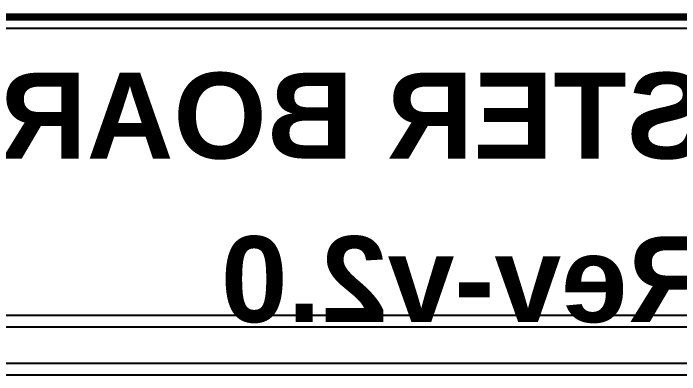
# Model space of a CAD drawing. Header units: inches. Extents: x -11 to 5428, y 0 to 5423.
# Drawn here: x 66.27 to 89.53, y 97.5 to 110.13 of the extents above; entities that cross this region are included whole.
import ezdxf

# ---------------------------------------------------------------- set-up
doc = ezdxf.new("R2010")
doc.units = ezdxf.units.IN
for name, color, linetype in [('Board Outline', 216, 'Continuous'), ('Bottom Layer', 5, 'Continuous'), ('Bottom Overlay', 54, 'Continuous'), ('GND', 16, 'Continuous'), ('PWR', 76, 'Continuous'), ('Top Layer', 1, 'Continuous'), ('Top Overlay', 2, 'Continuous')]:
    doc.layers.add(name, color=color, linetype=linetype)
doc.styles.add('Arial_Bold', font='', dxfattribs={"height": 0.2})
doc.styles.get('Arial_Bold').set_extended_font_data('Arial', bold=True)

# ---------------------------------------------------------------- blocks, each defined once
blk = doc.blocks.new('X14CBIWB1DY1027_210')
at = {"layer": 'Top Overlay'}
blk.add_lwpolyline([(29.25, -12.145, 0.127, 0.127, 0), (-29.25, -12.145, 0.127, 0.127, 0)], format="xyseb", dxfattribs=at)

msp = doc.modelspace()

# ---------------------------------------------------------------- linework, layer by layer
at = {"layer": 'Board Outline'}
msp.add_lwpolyline([(0, 110, 0.254, 0.254, 0), (344, 110, 0.254, 0.254, 0)], format="xyseb", dxfattribs=at)
at = {"layer": 'Bottom Layer'}
msp.add_line((9.715, 109.612), (334.285, 109.612), dxfattribs=at)
at = {"layer": 'GND'}
for p, q in [((0.388, 109.612), (343.612, 109.612)), ((316.535, 99.568), (10.349, 99.568)), ((10.737, 99.18), (316.535, 99.18))]:
    msp.add_line(p, q, dxfattribs=at)
at = {"layer": 'PWR'}
for p, q in [((0.388, 109.612), (232.286, 109.612)), ((197.688, 97.892), (33.528, 97.892)), ((33.689, 97.503), (197.527, 97.503))]:
    msp.add_line(p, q, dxfattribs=at)
at = {"layer": 'Top Layer'}
msp.add_line((9.715, 109.612), (323.096, 109.612), dxfattribs=at)

# ---------------------------------------------------------------- block references
at = {"rotation": 180}
msp.add_blockref('X14CBIWB1DY1027_210', (79.045, 97.864), dxfattribs=at)

# ---------------------------------------------------------------- texts
at = {"layer": 'Bottom Overlay', "style": 'Arial_Bold', "text_generation_flag": 2}
for s, p in [('MASTER BOARD', (96.996, 105.053)), ('Rev-v2.0', (90.748, 99.338))]:
    msp.add_text(s, height=3, dxfattribs=at).set_placement(p)

doc.saveas('drawing.dxf')
